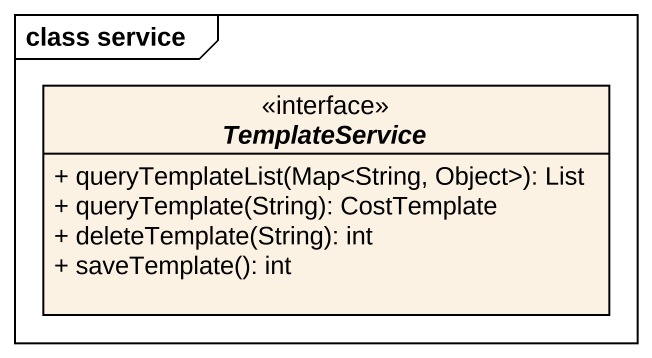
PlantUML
@startuml
mainframe class service
hide circle
hide empty members
skinparam classAttributeIconSize 0
interface TemplateService <<interface>> {
  + queryTemplateList(Map<String, Object>): List
  + queryTemplate(String): CostTemplate
  + deleteTemplate(String): int
  + saveTemplate(): int
}
@enduml
